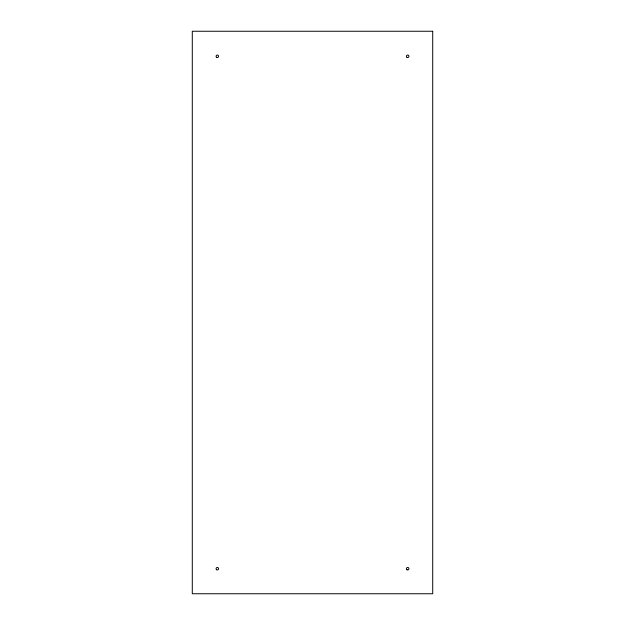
<?xml version="1.0" encoding="UTF-8"?>
<svg xmlns="http://www.w3.org/2000/svg" width="625" height="625" viewBox="0 0 625 625"><rect width="100%" height="100%" fill="white"/><g stroke="black" fill="none" stroke-linecap="round" stroke-linejoin="round"><path stroke-width="0.94" d="M432.711 31.25L192.289 31.25L192.289 593.75L432.711 593.75L432.711 31.25M216.633 57.328A1.25 1.25 0 0 0 218.578 56.383A1.25 1.25 0 0 0 216.781 55.172A1.25 1.25 0 0 0 216.633 57.328M216.633 569.742A1.25 1.25 0 0 0 218.578 568.797A1.25 1.25 0 0 0 216.781 567.578A1.25 1.25 0 0 0 216.633 569.742M407.047 57.383A1.25 1.25 0 0 0 408.922 56.297A1.25 1.25 0 0 0 407.047 55.211A1.25 1.25 0 0 0 407.047 57.383M407.047 569.789A1.25 1.25 0 0 0 408.922 568.703A1.25 1.25 0 0 0 407.047 567.617A1.25 1.25 0 0 0 407.047 569.789"/></g></svg>
